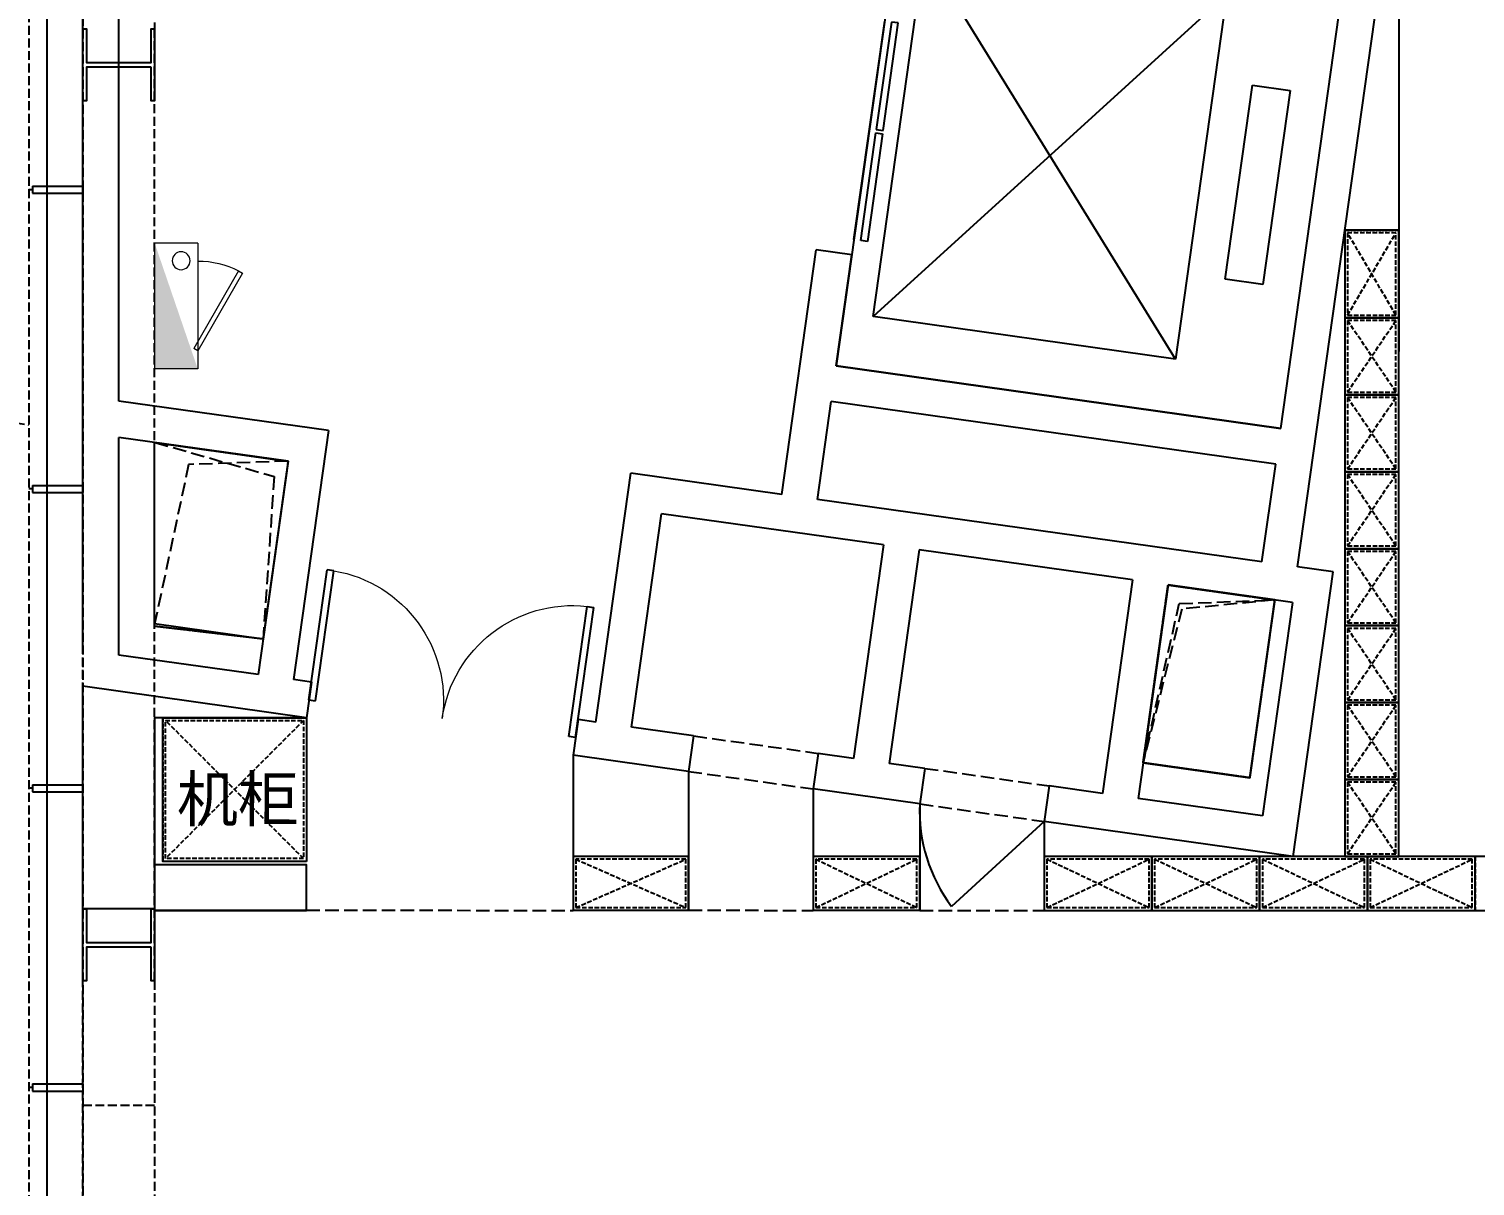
# Model space of a CAD drawing. Header units: millimetres. Extents: x 285006 to 3037698, y -2820855 to 192241.
# Drawn here: x 848456 to 856511, y 95951 to 102392 of the extents above; entities that cross this region are included whole.
import ezdxf
from ezdxf.enums import TextEntityAlignment as Align
from ezdxf.xclip import XClip

# ---------------------------------------------------------------- set-up
doc = ezdxf.new("R2010")
doc.units = ezdxf.units.MM
doc.header["$XCLIPFRAME"] = 2
for name, pattern in [('1#C-6F$0$CONTINOUS', [0]), ('1#C-6F$0$DASH', [0.35, 0.25, -0.1]), ('1#C-6F$0$DASHED2', [0.375, 0.25, -0.125]), ('DASH', [0.35, 0.25, -0.1])]:
    doc.linetypes.add(name, pattern=pattern)
for name, color, linetype in [('1#C-6F$0$0-XREF', 7, 'Continuous'), ('1#C-6F$0$A-WALL', 2, 'Continuous'), ('1#C-6F$0$S-W-BEAMLINE', 4, '1#C-6F$0$DASHED2'), ('4玻璃幕墙', 1, 'Continuous'), ('6铝型材', 8, 'Continuous'), ('__附着_A10-J_KJ_2_B_28F_SEN22M3I_设计区$0$A_WALL_BRIK(砌块墙)', 190, 'Continuous'), ('BS-LIFT', 14, 'Continuous'), ('BS-SHORT CABINET', 30, 'Continuous'), ('COLUMN', 160, 'Continuous'), ('DOOR', 60, 'Continuous'), ('DS-NOTES', 8, 'Continuous'), ('FF-TEXT', 50, 'Continuous'), ('FF1-固定家具(落地、到顶)', 30, 'Continuous'), ('WALL', 255, 'Continuous'), ('WALL-地台', 8, 'Continuous'), ('铝型材断面', 8, 'Continuous')]:
    doc.layers.add(name, color=color, linetype=linetype)
for name, color, linetype, lineweight in [('1#C-6F$0$0XG-X', 1, 'Continuous', 18), ('1#C-6F$0$A-HOLE', 5, 'Continuous', 25), ('WALL-1C-6F-1$0$A-WALL-GLAZ', 142, 'Continuous', 18), ('板边洞口-1C-6F$0$A-HOLE', 5, 'Continuous', 25)]:
    doc.layers.add(name, color=color, linetype=linetype, lineweight=lineweight)
doc.styles.add('DIA', font='')
doc.styles.get('DIA').set_extended_font_data('SimSun')

# ---------------------------------------------------------------- blocks, each defined once
blk = doc.blocks.new('1#C-6F$0$A$C613054A8')
for p, q in [((0, 0), (0, 2650)), ((0, 2650), (2500, 2650)), ((2500, 2650), (2500, 0)), ((634.7, 2349.4), (634.7, 300.6)), ((634.7, 2349.4), (2334.7, 300.6)), ((634.7, 300.6), (2334.7, 2349.4)), ((2334.7, 2349.4), (634.7, 2349.4)), ((2334.7, 300.6), (2334.7, 2349.4)), ((2424.4, 1334.4), (2424.4, 1938.9)), ((2424.4, 1938.9), (2462.2, 1938.9)), ((2462.2, 1938.9), (2462.2, 1334.4)), ((2500, 711.1), (2500, 1938.9)), ((209.7, 1869.9), (209.7, 780.1)), ((422.2, 1869.9), (209.7, 1869.9)), ((422.2, 780.1), (422.2, 1869.9)), ((2462.2, 1334.4), (2424.4, 1334.4)), ((2424.4, 1315.6), (2424.4, 711.1)), ((2462.2, 1315.6), (2424.4, 1315.6)), ((2462.2, 711.1), (2462.2, 1315.6)), ((209.7, 780.1), (422.2, 780.1)), ((2424.4, 711.1), (2462.2, 711.1)), ((634.7, 300.6), (2334.7, 300.6)), ((2500, 0), (0, 0))]:
    blk.add_line(p, q)
blk = doc.blocks.new('WALL-1C-6F-1$0$mullion_____')
at = {"layer": '6铝型材'}
for p, q in [((-36798.2, -1713.1), (-36798.2, -1433.1)), ((-36798.2, -1433.1), (-36758.2, -1433.1)), ((-36758.2, -1713.1), (-36758.2, -1433.1)), ((-36798.2, -1713.1), (-36758.2, -1713.1)), ((-36778.2, -1713.1), (-36778.2, -1733.1))]:
    blk.add_line(p, q, dxfattribs=at)
blk = doc.blocks.new('WALL-1C-6F-1')
at = {"layer": '4玻璃幕墙'}
blk.add_line((98374985.2, 18822922.6), (98374985.5, 18796565.6), dxfattribs=at)
at = {"layer": 'WALL-地台', "linetype": 'DASH', "ltscale": 200}
for p, q in [((98374885.2, 18823022.6), (98374885.4, 18796545.6)), ((98375185.2, 18822722.6), (98375185.5, 18796565.6)), ((98353235, 18804944.7), (98374885, 18801902))]:
    blk.add_line(p, q, dxfattribs=at)
at = {"layer": 'WALL-1C-6F-1$0$A-WALL-GLAZ', "lineweight": -3, "rotation": 269.9999995734953}
for p in [(98376618.3, 18764766), (98376618.3, 18763099.8), (98376618.3, 18761433.6)]:
    blk.add_blockref('WALL-1C-6F-1$0$mullion_____', p, dxfattribs=at)
at = {"layer": '铝型材断面', "ltscale": 0.5, "rotation": 269.9999995734953}
blk.add_blockref('WALL-1C-6F-1$0$mullion_____', (98376618.3, 18766432.3), dxfattribs=at)
blk = doc.blocks.new('1#C-6F$0$$DorLib2D$00000002')
for p, q in [((-0.5, 0), (-0.5, 0.4875)), ((-0.475, 0.4875), (-0.5, 0.4875)), ((-0.475, 0), (-0.475, 0.4875)), ((0.475, 0), (0.475, 0.4875)), ((0.475, 0.4875), (0.5, 0.4875)), ((0.5, 0), (0.5, 0.4875)), ((-0.5, 0), (-0.475, 0)), ((0.5, 0), (0.475, 0))]:
    blk.add_line(p, q)
at = {"lineweight": 13}
for centre, start, end in [((-0.4875, 0), 0, 88.5307), ((0.4875, 0), 91.4693, 180)]:
    blk.add_arc(centre, 0.4875, start, end, dxfattribs=at)
blk = doc.blocks.new('1#C-6F$0$单出口带卷盘消火栓')
at = {"layer": '1#C-6F$0$0XG-X'}
for p, q in [((368866.2, -61966.5), (368866.2, -61726.5)), ((368866.2, -61726.5), (369566.2, -61726.5)), ((369566.2, -61966.5), (369566.2, -61726.5)), ((368866.2, -61966.5), (368966.2, -61966.5)), ((368966.2, -61966.5), (369466.2, -61966.5)), ((369021.3, -62194.5), (369453.7, -61944.8)), ((369033.2, -62216.5), (369466.2, -61966.5)), ((369466.2, -61966.5), (369453.7, -61944.8)), ((369466.2, -61966.5), (369566.2, -61966.5)), ((369021.3, -62194.5), (369033.8, -62216.2))]:
    blk.add_line(p, q, dxfattribs=at)
blk.add_circle((368964.5, -61874.2), 50, dxfattribs=at)
blk.add_arc((369466.2, -61966.5), 500, 180, 207.13402, dxfattribs=at)
blk.add_solid([(368866.2, -61726.5), (369566.2, -61966.5), (369566.2, -61726.5)], dxfattribs=at)
blk = doc.blocks.new('1#C-6F$0$A$C13D20D7F')
at = {"layer": '1#C-6F$0$S-W-BEAMLINE', "color": 6, "linetype": '1#C-6F$0$CONTINOUS'}
blk.add_lwpolyline([(380, 200), (20, 200), (20, 12.5), (0, 12.5), (0, 412.5), (20, 412.5), (20, 225), (380, 225), (380, 412.5), (400, 412.5), (400, 12.5), (380, 12.5)], close=True, dxfattribs=at)
blk = doc.blocks.new('dfgdergherhre')
at = {"layer": 'WALL-地台', "linetype": 'DASH', "ltscale": 200}
for p, q in [((3268729.1, 4610495, 0), (3268729.1, 4609128.9, 0)), ((3268329.1, 4603830.1, 0), (3268329.2, 4609128.9, 0)), ((3268729.1, 4603830.1, 0), (3268729.2, 4609128.9, 0)), ((3268729, 4603134.6, 0), (3268329, 4603134.6, 0))]:
    blk.add_line(p, q, dxfattribs=at)
at = {"layer": 'WALL-地台', "linetype": 'DASH', "ltscale": 200, "elevation": 0}
for points in [[(3268329.1, 4602464.1), (3268329.1, 4603830.1)], [(3268729.1, 4603830.1), (3268729.1, 4602464.1)]]:
    blk.add_lwpolyline(points, dxfattribs=at)
at = {"layer": '1#C-6F$0$0-XREF', "ltscale": 1.5, "rotation": 359.999308722076}
for p in [(3268329.2, 4608716.4, 0), (3268329.1, 4603817.6, 0)]:
    blk.add_blockref('1#C-6F$0$A$C13D20D7F', p, dxfattribs=at)
blk = doc.blocks.new('DFHRTHRTH')
at = {"layer": 'COLUMN', "linetype": 'Continuous'}
for p, q in [((3268329.1, 4605671.5, 0), (3268329.1, 4612336.3, 0)), ((3268529.1, 4607057.1, 0), (3268529.1, 4610490.5, 0)), ((3275095, 4606134.3, 0), (3275686.5, 4610342.9, 0)), ((3275001.3, 4606904.8, 0), (3275370.1, 4609529, 0)), ((3272223.2, 4606537.9, 0), (3272414.6, 4607899.5, 0)), ((3272612.6, 4607871.7, 0), (3272414.6, 4607899.5, 0)), ((3272525.6, 4607252.8, 0), (3272612.6, 4607871.7, 0)), ((3275001.3, 4606904.8, 0), (3272525.6, 4607252.8, 0)), ((3269698, 4606892.8, 0), (3268529.1, 4607057.1, 0)), ((3272421.2, 4606510.1, 0), (3272497.8, 4607054.7, 0)), ((3274973.5, 4606706.8, 0), (3272497.8, 4607054.7, 0)), ((3269698, 4606892.8, 0), (3269503.1, 4605506.5, 0)), ((3268529.1, 4605643.4, 0), (3268529.1, 4606855.2, 0)), ((3269472.1, 4606722.6, 0), (3268529.1, 4606855.2, 0)), ((3269472.1, 4606722.6, 0), (3269305.1, 4605534.3, 0)), ((3271186.6, 4605269.9, 0), (3271381.5, 4606656.2, 0)), ((3272223.2, 4606537.9, 0), (3271381.5, 4606656.2, 0)), ((3274896.9, 4606162.1, 0), (3274973.5, 4606706.8, 0)), ((3274896.9, 4606162.1, 0), (3272421.2, 4606510.1, 0)), ((3271384.7, 4605242, 0), (3271551.7, 4606430.3, 0)), ((3272789.5, 4606256.4, 0), (3271551.7, 4606430.3, 0)), ((3272789.5, 4606256.4, 0), (3272622.5, 4605068, 0)), ((3272987.6, 4606228.5, 0), (3272820.5, 4605040.2, 0)), ((3274175.9, 4606061.5, 0), (3272987.6, 4606228.5, 0)), ((3275070.3, 4604522, 0), (3275293, 4606106.4, 0)), ((3275293, 4606106.4, 0), (3275095, 4606134.3, 0)), ((3274175.9, 4606061.5, 0), (3274008.9, 4604873.2, 0)), ((3274373.9, 4606033.7, 0), (3274206.9, 4604845.3, 0)), ((3275067.1, 4605936.2, 0), (3274373.9, 4606033.7, 0)), ((3275067.1, 4605936.2, 0), (3274900.1, 4604747.9, 0)), ((3269305.1, 4605534.3, 0), (3268529.1, 4605643.4, 0)), ((3269602.2, 4605492.5, 0), (3269503.1, 4605506.5, 0)), ((3269574.3, 4605294.5, 0), (3268329.1, 4605469.5, 0)), ((3269602.2, 4605492.5, 0), (3269574.3, 4605294.5, 0)), ((3271087.6, 4605283.8, 0), (3271059.7, 4605085.7, 0)), ((3271186.6, 4605269.9, 0), (3271087.6, 4605283.8, 0)), ((3271731.2, 4605193.3, 0), (3271384.7, 4605242, 0)), ((3271731.2, 4605193.3, 0), (3271703.4, 4604995.2, 0)), ((3271731.2, 4605193.3, 0), (3271703.4, 4604995.2, 0)), ((3271703.4, 4604995.2, 0), (3271059.7, 4605085.7, 0)), ((3272424.4, 4605095.9, 0), (3272396.6, 4604897.8, 0)), ((3272424.4, 4605095.9, 0), (3272396.6, 4604897.8, 0)), ((3272622.5, 4605068, 0), (3272424.4, 4605095.9, 0)), ((3273018.6, 4605012.4, 0), (3272820.5, 4605040.2, 0)), ((3273018.6, 4605012.4, 0), (3272990.8, 4604814.3, 0)), ((3273018.6, 4605012.4, 0), (3272990.8, 4604814.3, 0)), ((3272990.8, 4604814.3, 0), (3272396.6, 4604897.8, 0)), ((3273711.8, 4604914.9, 0), (3273683.9, 4604716.9, 0)), ((3273711.8, 4604914.9, 0), (3273683.9, 4604716.9, 0)), ((3274008.9, 4604873.2, 0), (3273711.8, 4604914.9, 0)), ((3274900.1, 4604747.9, 0), (3274206.9, 4604845.3, 0)), ((3275070.3, 4604522, 0), (3273683.9, 4604716.9, 0))]:
    blk.add_line(p, q, dxfattribs=at)
blk = doc.blocks.new('*U522')
at = {"layer": 'FF1-固定家具(落地、到顶)', "color": 55, "linetype": 'DASH', "ltscale": 100}
for p, q in [((15.4, 284.6), (584.6, 15.4)), ((15.4, 15.4), (584.6, 284.6)), ((600, 0), (600, 300))]:
    blk.add_line(p, q, dxfattribs=at)
at = {"layer": 'FF1-固定家具(落地、到顶)'}
blk.add_lwpolyline([(0, 300), (600, 300), (600, 0), (0, 0)], close=True, dxfattribs=at)
at = {"layer": 'FF1-固定家具(落地、到顶)', "color": 55, "linetype": 'DASH', "ltscale": 100}
blk.add_lwpolyline([(15.4, 284.6), (584.6, 284.6), (584.6, 15.4), (15.4, 15.4)], close=True, dxfattribs=at)
blk = doc.blocks.new('*U523')
at = {"layer": 'FF1-固定家具(落地、到顶)', "color": 55, "linetype": 'DASH', "ltscale": 100}
for p, q in [((15.4, 284.6), (584.6, 15.4)), ((15.4, 15.4), (584.6, 284.6)), ((600, 0), (600, 300))]:
    blk.add_line(p, q, dxfattribs=at)
at = {"layer": 'FF1-固定家具(落地、到顶)'}
blk.add_lwpolyline([(0, 300), (600, 300), (600, 0), (0, 0)], close=True, dxfattribs=at)
at = {"layer": 'FF1-固定家具(落地、到顶)', "color": 55, "linetype": 'DASH', "ltscale": 100}
blk.add_lwpolyline([(15.4, 284.6), (584.6, 284.6), (584.6, 15.4), (15.4, 15.4)], close=True, dxfattribs=at)
blk = doc.blocks.new('*U524')
at = {"layer": 'FF1-固定家具(落地、到顶)', "color": 55, "linetype": 'DASH', "ltscale": 100}
for p, q in [((15.4, 284.6), (584.6, 15.4)), ((15.4, 15.4), (584.6, 284.6)), ((600, 0), (600, 300))]:
    blk.add_line(p, q, dxfattribs=at)
at = {"layer": 'FF1-固定家具(落地、到顶)'}
blk.add_lwpolyline([(0, 300), (600, 300), (600, 0), (0, 0)], close=True, dxfattribs=at)
at = {"layer": 'FF1-固定家具(落地、到顶)', "color": 55, "linetype": 'DASH', "ltscale": 100}
blk.add_lwpolyline([(15.4, 284.6), (584.6, 284.6), (584.6, 15.4), (15.4, 15.4)], close=True, dxfattribs=at)
blk = doc.blocks.new('*U517')
at = {"layer": 'FF1-固定家具(落地、到顶)', "color": 55, "linetype": 'DASH', "ltscale": 100}
for p, q in [((15.4, 284.6), (584.6, 15.4)), ((15.4, 15.4), (584.6, 284.6)), ((600, 0), (600, 300))]:
    blk.add_line(p, q, dxfattribs=at)
at = {"layer": 'FF1-固定家具(落地、到顶)'}
blk.add_lwpolyline([(0, 300), (600, 300), (600, 0), (0, 0)], close=True, dxfattribs=at)
at = {"layer": 'FF1-固定家具(落地、到顶)', "color": 55, "linetype": 'DASH', "ltscale": 100}
blk.add_lwpolyline([(15.4, 284.6), (584.6, 284.6), (584.6, 15.4), (15.4, 15.4)], close=True, dxfattribs=at)
blk = doc.blocks.new('*U519')
at = {"layer": 'FF1-固定家具(落地、到顶)', "color": 55, "linetype": 'DASH', "ltscale": 100}
for p, q in [((15.4, 284.6), (628.3, 15.4)), ((15.4, 15.4), (628.3, 284.6)), ((643.7, 0), (643.7, 300))]:
    blk.add_line(p, q, dxfattribs=at)
at = {"layer": 'FF1-固定家具(落地、到顶)'}
blk.add_lwpolyline([(0, 300), (643.7, 300), (643.7, 0), (0, 0)], close=True, dxfattribs=at)
at = {"layer": 'FF1-固定家具(落地、到顶)', "color": 55, "linetype": 'DASH', "ltscale": 100}
blk.add_lwpolyline([(15.4, 284.6), (628.3, 284.6), (628.3, 15.4), (15.4, 15.4)], close=True, dxfattribs=at)
blk = doc.blocks.new('*U520')
at = {"layer": 'FF1-固定家具(落地、到顶)', "color": 55, "linetype": 'DASH', "ltscale": 100}
for p, q in [((15.4, 284.6), (578.8, 15.4)), ((15.4, 15.4), (578.8, 284.6)), ((594.2, 0), (594.2, 300))]:
    blk.add_line(p, q, dxfattribs=at)
at = {"layer": 'FF1-固定家具(落地、到顶)'}
blk.add_lwpolyline([(0, 300), (594.2, 300), (594.2, 0), (0, 0)], close=True, dxfattribs=at)
at = {"layer": 'FF1-固定家具(落地、到顶)', "color": 55, "linetype": 'DASH', "ltscale": 100}
blk.add_lwpolyline([(15.4, 284.6), (578.8, 284.6), (578.8, 15.4), (15.4, 15.4)], close=True, dxfattribs=at)
blk = doc.blocks.new('*U526')
at = {"layer": 'FF1-固定家具(落地、到顶)', "color": 55, "linetype": 'DASH', "ltscale": 100}
for p, q in [((15.4, 284.6), (413, 15.4)), ((15.4, 15.4), (413, 284.6)), ((428.4, 0), (428.4, 300))]:
    blk.add_line(p, q, dxfattribs=at)
at = {"layer": 'FF1-固定家具(落地、到顶)'}
blk.add_lwpolyline([(0, 300), (428.4, 300), (428.4, 0), (0, 0)], close=True, dxfattribs=at)
at = {"layer": 'FF1-固定家具(落地、到顶)', "color": 55, "linetype": 'DASH', "ltscale": 100}
blk.add_lwpolyline([(15.4, 284.6), (413, 284.6), (413, 15.4), (15.4, 15.4)], close=True, dxfattribs=at)
blk = doc.blocks.new('*U527')
at = {"layer": 'FF1-固定家具(落地、到顶)', "color": 55, "linetype": 'DASH', "ltscale": 100}
for p, q in [((15.4, 284.6), (413, 15.4)), ((15.4, 15.4), (413, 284.6)), ((428.4, 0), (428.4, 300))]:
    blk.add_line(p, q, dxfattribs=at)
at = {"layer": 'FF1-固定家具(落地、到顶)'}
blk.add_lwpolyline([(0, 300), (428.4, 300), (428.4, 0), (0, 0)], close=True, dxfattribs=at)
at = {"layer": 'FF1-固定家具(落地、到顶)', "color": 55, "linetype": 'DASH', "ltscale": 100}
blk.add_lwpolyline([(15.4, 284.6), (413, 284.6), (413, 15.4), (15.4, 15.4)], close=True, dxfattribs=at)
blk = doc.blocks.new('*U528')
at = {"layer": 'FF1-固定家具(落地、到顶)', "color": 55, "linetype": 'DASH', "ltscale": 100}
for p, q in [((15.4, 284.6), (413, 15.4)), ((15.4, 15.4), (413, 284.6)), ((428.4, 0), (428.4, 300))]:
    blk.add_line(p, q, dxfattribs=at)
at = {"layer": 'FF1-固定家具(落地、到顶)'}
blk.add_lwpolyline([(0, 300), (428.4, 300), (428.4, 0), (0, 0)], close=True, dxfattribs=at)
at = {"layer": 'FF1-固定家具(落地、到顶)', "color": 55, "linetype": 'DASH', "ltscale": 100}
blk.add_lwpolyline([(15.4, 284.6), (413, 284.6), (413, 15.4), (15.4, 15.4)], close=True, dxfattribs=at)
blk = doc.blocks.new('*U529')
at = {"layer": 'FF1-固定家具(落地、到顶)', "color": 55, "linetype": 'DASH', "ltscale": 100}
for p, q in [((15.4, 284.6), (413, 15.4)), ((15.4, 15.4), (413, 284.6)), ((428.4, 0), (428.4, 300))]:
    blk.add_line(p, q, dxfattribs=at)
at = {"layer": 'FF1-固定家具(落地、到顶)'}
blk.add_lwpolyline([(0, 300), (428.4, 300), (428.4, 0), (0, 0)], close=True, dxfattribs=at)
at = {"layer": 'FF1-固定家具(落地、到顶)', "color": 55, "linetype": 'DASH', "ltscale": 100}
blk.add_lwpolyline([(15.4, 284.6), (413, 284.6), (413, 15.4), (15.4, 15.4)], close=True, dxfattribs=at)
blk = doc.blocks.new('*U530')
at = {"layer": 'FF1-固定家具(落地、到顶)', "color": 55, "linetype": 'DASH', "ltscale": 100}
for p, q in [((15.4, 284.6), (413, 15.4)), ((15.4, 15.4), (413, 284.6)), ((428.4, 0), (428.4, 300))]:
    blk.add_line(p, q, dxfattribs=at)
at = {"layer": 'FF1-固定家具(落地、到顶)'}
blk.add_lwpolyline([(0, 300), (428.4, 300), (428.4, 0), (0, 0)], close=True, dxfattribs=at)
at = {"layer": 'FF1-固定家具(落地、到顶)', "color": 55, "linetype": 'DASH', "ltscale": 100}
blk.add_lwpolyline([(15.4, 284.6), (413, 284.6), (413, 15.4), (15.4, 15.4)], close=True, dxfattribs=at)
blk = doc.blocks.new('*U531')
at = {"layer": 'FF1-固定家具(落地、到顶)', "color": 55, "linetype": 'DASH', "ltscale": 100}
for p, q in [((15.4, 284.6), (413, 15.4)), ((15.4, 15.4), (413, 284.6)), ((428.4, 0), (428.4, 300))]:
    blk.add_line(p, q, dxfattribs=at)
at = {"layer": 'FF1-固定家具(落地、到顶)'}
blk.add_lwpolyline([(0, 300), (428.4, 300), (428.4, 0), (0, 0)], close=True, dxfattribs=at)
at = {"layer": 'FF1-固定家具(落地、到顶)', "color": 55, "linetype": 'DASH', "ltscale": 100}
blk.add_lwpolyline([(15.4, 284.6), (413, 284.6), (413, 15.4), (15.4, 15.4)], close=True, dxfattribs=at)
blk = doc.blocks.new('*U515')
at = {"layer": 'FF1-固定家具(落地、到顶)', "color": 55, "linetype": 'DASH', "ltscale": 100}
for p, q in [((15.4, 284.6), (413, 15.4)), ((15.4, 15.4), (413, 284.6)), ((428.4, 0), (428.4, 300))]:
    blk.add_line(p, q, dxfattribs=at)
at = {"layer": 'FF1-固定家具(落地、到顶)'}
blk.add_lwpolyline([(0, 300), (428.4, 300), (428.4, 0), (0, 0)], close=True, dxfattribs=at)
at = {"layer": 'FF1-固定家具(落地、到顶)', "color": 55, "linetype": 'DASH', "ltscale": 100}
blk.add_lwpolyline([(15.4, 284.6), (413, 284.6), (413, 15.4), (15.4, 15.4)], close=True, dxfattribs=at)
blk = doc.blocks.new('*U516')
at = {"layer": 'FF1-固定家具(落地、到顶)', "color": 55, "linetype": 'DASH', "ltscale": 100}
for p, q in [((15.4, 284.6), (472.5, 15.4)), ((15.4, 15.4), (472.5, 284.6)), ((487.9, 0), (487.9, 300))]:
    blk.add_line(p, q, dxfattribs=at)
at = {"layer": 'FF1-固定家具(落地、到顶)'}
blk.add_lwpolyline([(0, 300), (487.9, 300), (487.9, 0), (0, 0)], close=True, dxfattribs=at)
at = {"layer": 'FF1-固定家具(落地、到顶)', "color": 55, "linetype": 'DASH', "ltscale": 100}
blk.add_lwpolyline([(15.4, 284.6), (472.5, 284.6), (472.5, 15.4), (15.4, 15.4)], close=True, dxfattribs=at)
blk = doc.blocks.new('*U537')
at = {"layer": 'FF1-固定家具(落地、到顶)', "color": 55, "linetype": 'DASH', "ltscale": 100}
for p, q in [((15.39648, 784.60352), (784.60352, 15.39648)), ((15.39648, 15.39648), (784.60352, 784.60352)), ((800, 0), (800, 800))]:
    blk.add_line(p, q, dxfattribs=at)
at = {"layer": 'FF1-固定家具(落地、到顶)'}
blk.add_lwpolyline([(0, 800), (800, 800), (800, 0), (0, 0)], close=True, dxfattribs=at)
at = {"layer": 'FF1-固定家具(落地、到顶)', "color": 55, "linetype": 'DASH', "ltscale": 100}
blk.add_lwpolyline([(15.39648, 784.60352), (784.60352, 784.60352), (784.60352, 15.39648), (15.39648, 15.39648)], close=True, dxfattribs=at)

msp = doc.modelspace()

# ---------------------------------------------------------------- linework, layer by layer
at = {"layer": '1#C-6F$0$A-HOLE', "linetype": '1#C-6F$0$DASH', "elevation": 0}
for points in [[(849155.7, 100090.6), (849898.7, 99986.1), (849759.5, 98995.9), (849155.7, 99066.7)], [(854800.5, 99297.2), (855394.7, 99213.7), (855255.5, 98223.4), (854661.4, 98306.9)]]:
    msp.add_lwpolyline(points, close=True, dxfattribs=at)
at = {"layer": 'BS-SHORT CABINET', "elevation": 0}
for points in [[(856085, 103406.4), (856084.9, 97785.5)], [(851486.3, 98349.2), (851486.3, 97485.5)], [(852130, 98258.8), (852130, 97485.6)], [(852823.2, 98161.3), (852823.2, 97485.5)], [(853417.4, 98077.8), (853417.3, 97485.5)], [(854110.5, 97980.4), (854110.5, 97485.5)], [(850000.9, 97485.5), (849155.7, 97485.5)]]:
    msp.add_lwpolyline(points, dxfattribs=at)
for points in [[(849155.7, 97485.5), (850000.9, 97485.5), (850000.9, 97738), (849155.7, 97738)], [(854110.5, 97485.5), (857026.9, 97485.5), (857026.9, 97785.5), (854110.5, 97785.5)]]:
    msp.add_lwpolyline(points, close=True, dxfattribs=at)
at = {"layer": 'DOOR', "elevation": 0}
msp.add_lwpolyline([(854110.5, 97980.4), (853594.8, 97507.1)], dxfattribs=at)
at = {"layer": 'DOOR'}
msp.add_arc((854304, 98040.5, 0), 887.4, 177.59189, 216.94472, dxfattribs=at)
at = {"layer": 'DS-NOTES', "linetype": 'DASH', "ltscale": 300}
for p, q in [((852157.8, 98456.8, 0), (852851, 98359.4, 0)), ((852157.8, 98456.8, 0), (852851, 98359.4, 0)), ((853445.2, 98275.9, 0), (854138.4, 98178.4, 0)), ((853445.2, 98275.9, 0), (854138.4, 98178.4, 0)), ((852130, 98258.8, 0), (852823.2, 98161.3, 0)), ((852130, 98258.8, 0), (852823.2, 98161.3, 0)), ((853417.4, 98077.8, 0), (854110.5, 97980.4, 0)), ((853417.4, 98077.8, 0), (854110.5, 97980.4, 0))]:
    msp.add_line(p, q, dxfattribs=at)
at = {"layer": 'DS-NOTES', "linetype": 'DASH', "ltscale": 300, "elevation": 0}
for points in [[(849157.7, 100090.3), (849821.9, 99900.8), (849759.5, 98995.9)], [(849898.7, 99986.1), (849345.2, 99967.8), (849155.7, 99080.7)], [(855394.7, 99213.7), (854876.3, 99162.6), (854661.4, 98306.9)], [(854661.4, 98306.9), (854862.8, 99192.9), (855394.7, 99213.7)], [(850000.9, 97485.6), (851486.3, 97485.5)], [(852130, 97485.6), (852823.2, 97485.5)], [(853417.4, 97485.5), (854110.5, 97485.5)]]:
    msp.add_lwpolyline(points, dxfattribs=at)
at = {"layer": 'WALL', "elevation": 0}
msp.add_lwpolyline([(850000.9, 98558), (849155.7, 98558), (849155.7, 97493.6), (848755.7, 97493.6), (848756.1, 98733)], dxfattribs=at)
at = {"layer": '板边洞口-1C-6F$0$A-HOLE', "elevation": 0}
msp.add_lwpolyline([(849155.7, 100090.6), (849898.7, 99986.1), (849759.5, 98995.9), (849155.7, 99080.7)], close=True, dxfattribs=at)
at = {"layer": '板边洞口-1C-6F$0$A-HOLE', "linetype": 'Continuous', "ltscale": 1.5, "elevation": 0}
msp.add_lwpolyline([(854800.5, 99297.2), (854661.4, 98306.9), (855255.5, 98223.4), (855394.7, 99213.7)], close=True, dxfattribs=at)

# ---------------------------------------------------------------- block references
at = {"xscale": -1}
for name, p, rotation in [('*U516', (855785, 100784, 0), 270), ('*U515', (855785, 100355.7, 0), 270), ('*U531', (855785, 99927.3, 0), 270), ('*U530', (855785, 99499, 0), 270), ('*U529', (855785, 99070.6, 0), 270), ('*U528', (855785, 98642.2, 0), 270), ('*U527', (855785, 98213.9, 0), 270), ('*U526', (855785, 97785.5, 0), 270), ('*U519', (851486.3, 97785.6, 0), 180), ('*U520', (852823.2, 97785.6, 0), 180), ('*U522', (854110.5, 97785.5, 0), 180), ('*U523', (854710.5, 97785.5, 0), 180), ('*U524', (855310.6, 97785.5, 0), 180), ('*U517', (855910.6, 97785.5, 0), 180)]:
    msp.add_blockref(name, p, dxfattribs=dict(at, rotation=rotation))
at = {"rotation": 180}
msp.add_blockref('*U537', (850000.9, 98558, 0), dxfattribs=at)
at = {"layer": '1#C-6F$0$0-XREF', "ltscale": 1.5}
ref = msp.add_blockref('WALL-1C-6F-1', (-97526656.2, -18700526.1, 0), dxfattribs=dict(at, rotation=359.999308722076))
XClip(ref).set_block_clipping_path([(98372385.8231538981, 18767467.007476639), (98391135.4026873261, 18767467.2336917371), (98391134.7242774069, 18823696.4636914618), (98372385.144743979, 18823696.2374763638)])
at = {"layer": '1#C-6F$0$0XG-X', "xscale": -1, "rotation": 89.99930872168804}
msp.add_blockref('1#C-6F$0$单出口带卷盘消火栓', (787433.7, 470067.4, 0), dxfattribs=at)
at = {"layer": '1#C-6F$0$A-WALL'}
msp.add_blockref('DFHRTHRTH', (-2419573.4, -4506736.5), dxfattribs=at)
at = {"layer": '__附着_A10-J_KJ_2_B_28F_SEN22M3I_设计区$0$A_WALL_BRIK(砌块墙)'}
msp.add_blockref('dfgdergherhre', (-2419573.4, -4506736.5), dxfattribs=at)
at = {"layer": 'BS-LIFT', "xscale": -1, "rotation": 351.9993155329082}
msp.add_blockref('1#C-6F$0$A$C613054A8', (855427.9, 100168.3, 0), dxfattribs=at)
at = {"layer": 'DOOR', "extrusion": (-5.84819e-16, -4.16084e-15, -1), "xscale": 1500, "yscale": 1500, "zscale": -499.9999999999999, "rotation": 8.000690783346736}
msp.add_blockref('1#C-6F$0$$DorLib2D$00000002', (-850757.6, 98552.6, 0), dxfattribs=at)

# ---------------------------------------------------------------- texts
at = {"layer": 'FF-TEXT', "color": 50, "style": 'DIA'}
msp.add_text('机柜', height=250, rotation=359.91517, dxfattribs=at).set_placement((849620.2, 98105.4), align=Align.MIDDLE_CENTER)

doc.saveas('drawing.dxf')
